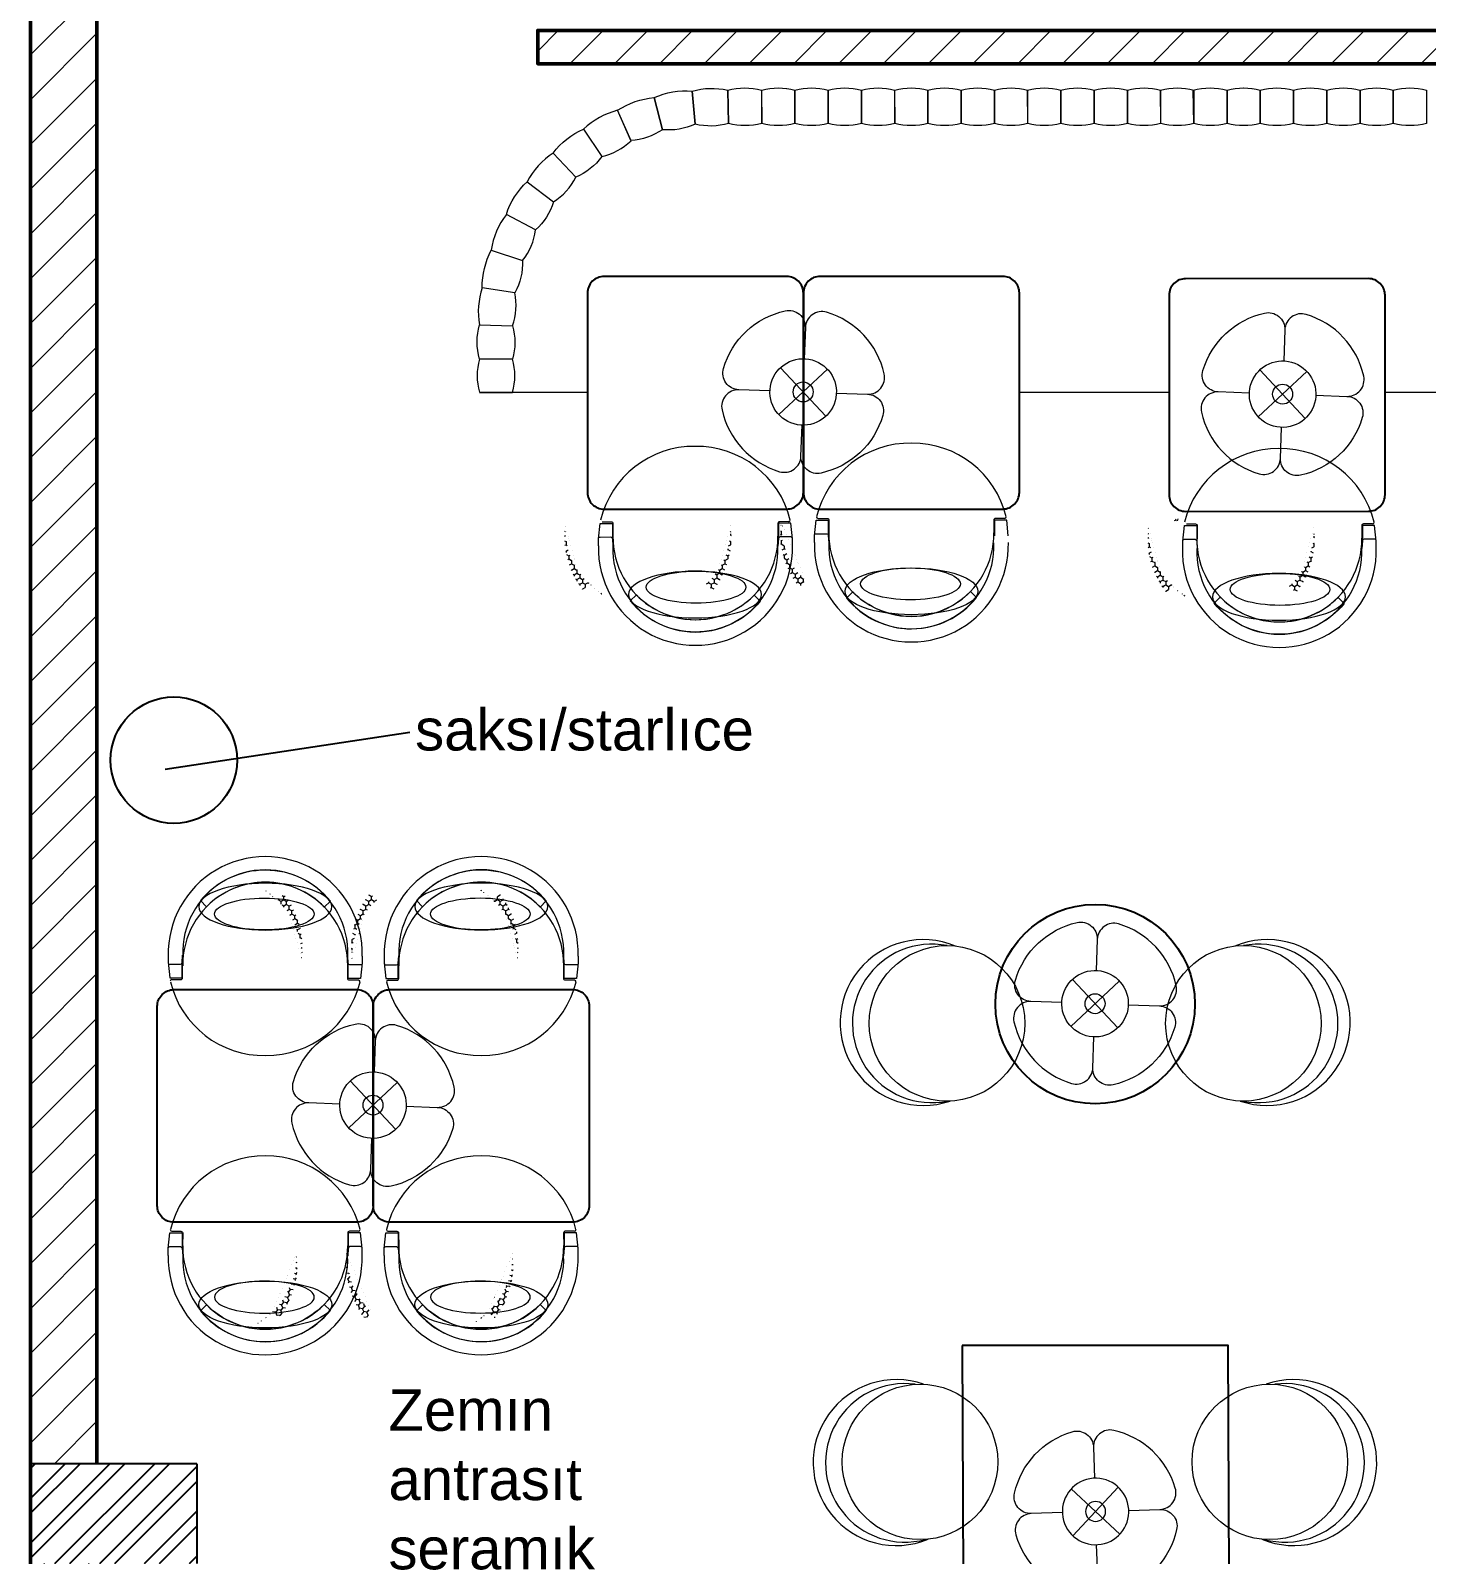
# Model space of a CAD drawing. Header units: centimetres. Extents: x 10937 to 11577, y 1766 to 4345.
# Drawn here: x 10937.3 to 11357.1, y 2922.8 to 3381.3 of the extents above; entities that cross this region are included whole.
import ezdxf

# ---------------------------------------------------------------- set-up
doc = ezdxf.new("R2010")
doc.units = ezdxf.units.CM
for name, color, linetype, lineweight in [('Sebe - Aydınlatma', 240, 'Continuous', 18), ('Sebe - Duvar', 5, 'Continuous', 50), ('Sebe - Kolon', 153, 'Continuous', 25), ('Sebe - Mobilya', 11, 'Continuous', 25), ('Sebe - Mobilya Alçak', 41, 'Continuous', 20), ('Sebe - Tefriş - ince', 9, 'Continuous', 0)]:
    doc.layers.add(name, color=color, linetype=linetype, lineweight=lineweight)
doc.styles.get("Standard").update_dxf_attribs({"font": 'arial.ttf'})
pattern_1 = [(190.7025717, (-56825.8389, 24546.2476), (-1.25070536, -1.075873992), [0.9525, -1.905]), (310.7025717, (-56825.8389, 24546.2476), (1.557086888, -0.545205619), [0.9525, -1.905]), (250.7025717, (-56825.8389, 24546.2476), (0.306381528, -1.62107961), [-1.905, 0.9525])]
pattern_2 = [(190.7025717, (-56793.9025, 24373.65146), (-1.25070536, -1.075873992), [0.9525, -1.905]), (310.7025717, (-56793.9025, 24373.65146), (1.557086888, -0.545205619), [0.9525, -1.905]), (250.7025717, (-56793.9025, 24373.65146), (0.306381528, -1.62107961), [-1.905, 0.9525])]
pattern_3 = [(190.7025717, (-67167.4584, 45181.077), (-1.25070536, -1.075873992), [0.9525, -1.905]), (310.7025717, (-67167.4584, 45181.077), (1.557086888, -0.545205619), [0.9525, -1.905]), (250.7025717, (-67167.4584, 45181.077), (0.306381528, -1.62107961), [-1.905, 0.9525])]
pattern_4 = [(190.7025717, (-66768.4518, 45271.50874), (-1.25070536, -1.075873992), [0.9525, -1.905]), (310.7025717, (-66768.4518, 45271.50874), (1.557086888, -0.545205619), [0.9525, -1.905]), (250.7025717, (-66768.4518, 45271.50874), (0.306381528, -1.62107961), [-1.905, 0.9525])]

# ---------------------------------------------------------------- blocks, each defined once
blk = doc.blocks.new('yelpazelamba')
at = {"layer": 'Sebe - Aydınlatma'}
for p, q in [((-4.11, -9.13, -0.8), (4.13, 9.09, -0.82)), ((9.12, -4.14, -0.8), (-9.1, 4.1, -0.82))]:
    blk.add_line(p, q, dxfattribs=at)
at = {"layer": 'Sebe - Aydınlatma', "extrusion": (-0.000278133, 0.000845623, 1), "elevation": -0.81}
for points in [[(9.36, 3.51), (18.13, 6.81, 0.490314), (20.45, 14.37, 0.272842), (-2.69, 24.83, 0.490314), (-6.83, 18.1), (-3.52, 9.34)], [(-9.35, -3.55), (-18.11, -6.85, -0.490314), (-24.85, -2.71, -0.272842), (-14.38, 20.42, -0.490314), (-6.83, 18.1), (-3.52, 9.34)], [(9.36, 3.51), (18.13, 6.81, -0.490314), (24.86, 2.67, -0.272842), (14.4, -20.46, -0.490314), (6.84, -18.14), (3.54, -9.38)], [(-9.35, -3.55), (-18.11, -6.85, 0.490314), (-20.44, -14.41, 0.272842), (2.7, -24.88, 0.490314), (6.84, -18.14), (3.54, -9.38)]]:
    blk.add_lwpolyline(points, format="xyb", dxfattribs=at)
at = {"layer": 'Sebe - Aydınlatma', "extrusion": (-0.000278133, 0.000845623, 1)}
blk.add_circle((0.01, -0.02, -0.81), 10, dxfattribs=at)
at = {"layer": 'Sebe - Aydınlatma'}
blk.add_circle((0.01, -0.02, -0.81), 3, dxfattribs=at)

msp = doc.modelspace()

# ---------------------------------------------------------------- hatches: boundary and pattern name
at = {"layer": 'Sebe - Kolon'}
h = msp.add_hatch(dxfattribs=at)
h.set_pattern_fill('ANSI32', color=256)
h.set_pattern_definition([(45, (1073.794, 0), (-6.735192, 6.735192), []), (45, (1078.284, 0), (-6.735192, 6.735192), [])])
h.paths.add_polyline_path([(11577.27, 1855.12), (11527.27, 1855.12), (11527.27, 1823.09), (11577.27, 1823.09)])
h.paths.add_polyline_path([(10987.27, 1833.09), (10987.27, 1843.09), (10987.27, 1855.12), (10937.27, 1855.12), (10937.27, 1823.09), (10987.27, 1823.09)])
h.paths.add_polyline_path([(10987.28, 2385.12), (10937.27, 2385.12), (10937.27, 2355.12), (10987.28, 2355.12)])
h.paths.add_polyline_path([(11577.27, 2386.15), (11527.27, 2386.15), (11527.27, 2356.15), (11577.27, 2356.15)])
h.paths.add_polyline_path([(11577.27, 2950.12), (11556.47, 2950.12), (11527.27, 2950.12), (11527.27, 2920.12), (11577.27, 2920.12)])
h.paths.add_polyline_path([(10987.27, 2950.12), (10937.27, 2950.12), (10937.27, 2920.12), (10987.27, 2920.12)])
h.paths.add_polyline_path([(10987.27, 3445.12), (10937.27, 3445.12), (10937.27, 3415.12), (10987.27, 3415.12)])
h.paths.add_polyline_path([(11577.27, 3628.36), (11527.27, 3628.36), (11527.27, 3608.36), (11577.27, 3608.36)])
h.paths.add_polyline_path([(10987.27, 3628.36), (10937.27, 3628.36), (10937.27, 3608.36), (10987.27, 3608.36)])
h.paths.add_polyline_path([(11577.27, 3975.12), (11527.27, 3975.12), (11527.27, 3965.12), (11527.27, 3945.21), (11557.27, 3945.21), (11577.27, 3945.12)])
h.paths.add_polyline_path([(11577.27, 4345.12), (11527.27, 4345.12), (11527.27, 4315.12), (11577.27, 4315.12)])
h.paths.add_polyline_path([(10987.27, 4345.12), (10957.27, 4345.12), (10937.27, 4345.12), (10937.27, 4315.12), (10987.27, 4315.12), (10987.27, 4325.12)])
h.paths.add_polyline_path([(10987.27, 3975.12), (10937.27, 3975.12), (10937.27, 3945.12), (10987.27, 3945.21)])
at = {"layer": 'Sebe - Mobilya Alçak', "ltscale": 0.1, "extrusion": (0.036454, -0.006886, 0.999312)}
h = msp.add_hatch(dxfattribs=at)
h.set_pattern_fill('HONEY', color=256, scale=0.3, angle=-169.2974, style=0)
h.set_pattern_definition(pattern_1)
edge = h.paths.add_edge_path()
edge.add_arc((5240.7, -10336.72), 24.72, 145.98, 159.2541, ccw=False)
edge.add_arc((5239.74, -10335.09), 23.02, 148.0078, 148.1017)
edge.add_arc((5249.25, -10341.02), 34.23, 148.1017, 157.6081)
edge.add_line((5217.6, -10327.98), (5217.58, -10327.97))
edge = h.paths.add_edge_path()
edge.add_line((5220.34, -10322.69), (5218.14, -10321.2))
edge.add_arc((5237.89, -10338.61), 26.33, 93.5504, 138.5839, ccw=False)
edge.add_arc((5239.74, -10335.09), 23.02, 98.6835, 147.4097)
h = msp.add_hatch(dxfattribs=at)
h.set_pattern_fill('HONEY', color=256, scale=0.3, angle=-169.2974, style=0)
h.set_pattern_definition(pattern_1)
edge = h.paths.add_edge_path()
edge.add_line((5225.24, -10359.61), (5226.78, -10357.35))
edge.add_arc((5240.44, -10338.82), 23.02, 233.5901, 282.7217)
edge.add_arc((5237.41, -10335.71), 26.82, 242.9943, 287.5789, ccw=False)
h = msp.add_hatch(dxfattribs=at)
h.set_pattern_fill('HONEY', color=256, scale=0.3, angle=-169.2974, style=0)
h.set_pattern_definition([(190.702572, (6060.76645, -13315.4013), (-1.25070536, -1.075874), [0.9525, -1.905]), (310.702572, (6060.76645, -13315.4013), (1.55708689, -0.54520562), [0.9525, -1.905]), (250.702572, (6060.76645, -13315.4013), (0.30638153, -1.6210796), [-1.905, 0.9525])])
edge = h.paths.add_edge_path()
edge.add_line((5231.01, -10384.96), (5233.27, -10386.5))
edge.add_arc((5252.75, -10398.77), 23.02, -261.3165, -212.1849, ccw=False)
edge.add_arc((5251.07, -10402.76), 26.82, -266.1738, -221.5892)
h = msp.add_hatch(dxfattribs=at)
h.set_pattern_fill('HONEY', color=256, scale=0.3, angle=-169.2974, style=0)
h.set_pattern_definition(pattern_2)
edge = h.paths.add_edge_path()
edge.add_arc((5272.63, -10509.32), 24.72, 145.98, 159.2541, ccw=False)
edge.add_arc((5271.67, -10507.69), 23.02, 148.0078, 148.1017)
edge.add_arc((5281.19, -10513.61), 34.23, 148.1017, 157.6081)
edge.add_line((5249.54, -10500.57), (5249.52, -10500.56))
edge = h.paths.add_edge_path()
edge.add_line((5252.27, -10495.29), (5250.08, -10493.79))
edge.add_arc((5269.83, -10511.21), 26.33, 93.5504, 138.5839, ccw=False)
edge.add_arc((5271.67, -10507.69), 23.02, 98.6835, 147.4097)
h = msp.add_hatch(dxfattribs=at)
h.set_pattern_fill('HONEY', color=256, scale=0.3, angle=-169.2974, style=0)
h.set_pattern_definition(pattern_2)
edge = h.paths.add_edge_path()
edge.add_line((5257.17, -10532.2), (5258.71, -10529.94))
edge.add_arc((5272.38, -10511.42), 23.02, 233.5901, 282.7217)
edge.add_arc((5269.35, -10508.31), 26.82, 242.9943, 287.5789, ccw=False)
at = {"layer": 'Sebe - Mobilya Alçak', "ltscale": 0.1, "extrusion": (-0.036454, 0.006886, 0.999312)}
h = msp.add_hatch(dxfattribs=at)
h.set_pattern_fill('HONEY', color=256, scale=0.3, angle=-169.2974, style=0)
h.set_pattern_definition(pattern_3)
edge = h.paths.add_edge_path()
edge.add_arc((-5088.85, 10234.24), 24.72, 145.98, 159.2541, ccw=False)
edge.add_arc((-5089.81, 10235.87), 23.02, 148.0078, 148.1017)
edge.add_arc((-5080.29, 10229.94), 34.23, 148.1017, 157.6081)
edge.add_line((-5111.95, 10242.98), (-5111.97, 10242.99))
edge = h.paths.add_edge_path()
edge.add_line((-5109.21, 10248.27), (-5111.4, 10249.76))
edge.add_arc((-5091.66, 10232.35), 26.33, 93.5504, 138.5839, ccw=False)
edge.add_arc((-5089.81, 10235.87), 23.02, 98.6835, 147.4097)
h = msp.add_hatch(dxfattribs=at)
h.set_pattern_fill('HONEY', color=256, scale=0.3, angle=-169.2974, style=0)
h.set_pattern_definition(pattern_3)
edge = h.paths.add_edge_path()
edge.add_line((-5116.38, 10275.22), (-5114.84, 10277.48))
edge.add_arc((-5101.18, 10296.01), 23.02, 233.5901, 282.7217)
edge.add_arc((-5104.21, 10299.12), 26.82, 242.9943, 287.5789, ccw=False)
h = msp.add_hatch(dxfattribs=at)
h.set_pattern_fill('HONEY', color=256, scale=0.3, angle=-169.2974, style=0)
h.set_pattern_definition(pattern_3)
edge = h.paths.add_edge_path()
edge.add_arc((-5100.92, 10298.11), 24.72, 145.98, 159.2541, ccw=False)
edge.add_arc((-5101.88, 10299.74), 23.02, 148.0078, 148.1017)
edge.add_arc((-5092.37, 10293.81), 34.23, 148.1017, 157.6081)
edge.add_line((-5124.02, 10306.85), (-5124.04, 10306.86))
edge = h.paths.add_edge_path()
edge.add_line((-5121.28, 10312.14), (-5123.47, 10313.63))
edge.add_arc((-5103.73, 10296.22), 26.33, 93.5504, 138.5839, ccw=False)
edge.add_arc((-5101.88, 10299.74), 23.02, 98.6835, 147.4097)
at = {"layer": 'Sebe - Mobilya Alçak', "ltscale": 0.1, "extrusion": (-0.036451, -0.006899, 0.999312)}
h = msp.add_hatch(dxfattribs=at)
h.set_pattern_fill('HONEY', color=256, scale=0.3, angle=-169.2974, style=0)
h.set_pattern_definition(pattern_4)
edge = h.paths.add_edge_path()
edge.add_arc((-916.41, 11368.91), 24.72, 380.7459, 394.02)
edge.add_arc((-915.45, 11370.54), 23.02, 391.8983, 391.9922, ccw=False)
edge.add_arc((-924.97, 11364.62), 34.23, 382.3919, 391.8983, ccw=False)
edge.add_line((-893.32, 11377.66), (-893.3, 11377.67))
edge = h.paths.add_edge_path()
edge.add_line((-896.06, 11382.94), (-893.86, 11384.44))
edge.add_arc((-913.61, 11367.02), 26.33, 401.4161, 446.4496)
edge.add_arc((-915.45, 11370.54), 23.02, 392.5903, 441.3165, ccw=False)
h = msp.add_hatch(dxfattribs=at)
h.set_pattern_fill('HONEY', color=256, scale=0.3, angle=-169.2974, style=0)
h.set_pattern_definition(pattern_4)
edge = h.paths.add_edge_path()
edge.add_line((-888.88, 11409.9), (-890.42, 11412.16))
edge.add_arc((-904.09, 11430.69), 23.02, 257.2783, 306.4099, ccw=False)
edge.add_arc((-901.06, 11433.79), 26.82, 252.4211, 297.0057)
h = msp.add_hatch(dxfattribs=at)
h.set_pattern_fill('HONEY', color=256, scale=0.3, angle=-169.2974, style=0)
h.set_pattern_definition(pattern_4)
edge = h.paths.add_edge_path()
edge.add_arc((-904.34, 11432.78), 24.72, 380.7459, 394.02)
edge.add_arc((-903.38, 11434.41), 23.02, 391.8983, 391.9922, ccw=False)
edge.add_arc((-912.9, 11428.49), 34.23, 382.3919, 391.8983, ccw=False)
edge.add_line((-881.25, 11441.53), (-881.23, 11441.54))
edge = h.paths.add_edge_path()
edge.add_line((-883.99, 11446.81), (-881.79, 11448.31))
edge.add_arc((-901.54, 11430.89), 26.33, 401.4161, 446.4496)
edge.add_arc((-903.38, 11434.41), 23.02, 392.5903, 441.3165, ccw=False)
at = {"layer": 'Sebe - Tefriş - ince'}
h = msp.add_hatch(dxfattribs=at)
h.set_pattern_fill('ANSI31', color=256, scale=3)
h.set_pattern_definition([(45, (1073.794, 0), (-6.735192, 6.735192), [])])
h.paths.add_polyline_path([(11557.27, 3628.36), (11577.27, 3628.36), (11577.27, 3945.12), (11557.27, 3945.12)])
h.paths.add_polyline_path([(11577.27, 3608.36), (11557.26, 3608.36), (11557.27, 3471.32), (11557.27, 3381.31), (11089.82, 3381.31), (11089.82, 3371.31), (11556.47, 3371.31), (11556.47, 2950.12), (11577.27, 2950.12)])
edge = h.paths.add_edge_path()
edge.add_line((11527.27, 3608.36), (11077.27, 3608.36))
edge.add_line((11077.27, 3608.36), (11077.27, 3628.36))
edge.add_line((11077.27, 3628.36), (11117.27, 3628.36))
edge.add_line((11117.27, 3628.36), (11117.27, 3708.36))
edge.add_line((11117.27, 3708.36), (11127.27, 3708.36))
edge.add_line((11127.27, 3708.36), (11127.27, 3628.36))
edge.add_line((11127.27, 3628.36), (11527.27, 3628.36))
edge.add_line((11527.27, 3628.36), (11527.27, 3608.36))
h = msp.add_hatch(dxfattribs=at)
h.set_pattern_fill('ANSI31', color=256, scale=3)
h.set_pattern_definition([(45, (11565.538, 2197.173), (-6.73519, 6.73519), [])])
h.paths.add_polyline_path([(11557.27, 1913.09), (11557.27, 1855.12), (11577.27, 1855.12), (11577.27, 2356.15), (11557.27, 2356.15)])
h.paths.add_polyline_path([(10937.27, 3445.12), (10957.27, 3445.12), (10957.27, 3608.36), (10952.21, 3608.36), (10937.27, 3608.36)])
h.paths.add_polyline_path([(10957.27, 3415.12), (10937.27, 3415.12), (10937.27, 2950.12), (10957.27, 2950.12)])
h.paths.add_polyline_path([(10957.65, 2920.12), (10937.27, 2920.12), (10937.27, 2385.12), (10957.65, 2385.12)])
h.paths.add_polyline_path([(10937.27, 1855.12), (10957.27, 1855.12), (10957.27, 1925.12), (10957.27, 2355.12), (10937.27, 2355.12)])
h.paths.add_polyline_path([(11577.27, 2920.12), (11557.27, 2920.12), (11557.27, 2386.15), (11577.27, 2386.15)])
h.paths.add_polyline_path([(11033.78, 2422.06), (11033.78, 2510.79), (11008.02, 2510.79), (11008.02, 2422.06)], flags=9)
h.paths.add_polyline_path([(11003.09, 1995.44), (11003.09, 2113.32), (10977.33, 2113.32), (10977.33, 1995.44)], flags=9)
h.paths.add_polyline_path([(11003.09, 2212.28), (11003.09, 2330.16), (10977.33, 2330.16), (10977.33, 2212.28)], flags=9)
h.paths.add_polyline_path([(11149.99, 2242.02), (11149.99, 2345.3), (11124.24, 2345.3), (11124.24, 2242.02)], flags=9)
h.paths.add_polyline_path([(11457.22, 3551.2), (11519.65, 3551.18), (11519.65, 3580.03), (11457.23, 3580.05)], flags=9)
h.paths.add_polyline_path([(11340.2, 3544), (11379.78, 3543.99), (11379.79, 3572.84), (11340.2, 3572.85)], flags=9)
h.paths.add_polyline_path([(11150.95, 3536.15), (11190.54, 3536.14), (11190.54, 3564.99), (11150.96, 3565)], flags=9)
h.paths.add_polyline_path([(11012.32, 3845.02), (11115.6, 3845.02), (11115.6, 3870.78), (11012.32, 3870.78)], flags=9)
h.paths.add_polyline_path([(11266.44, 3702.92), (11344.49, 3702.92), (11344.49, 3728.68), (11266.44, 3728.68)], flags=9)

# ---------------------------------------------------------------- linework, layer by layer
msp.add_line((10977.74, 3159.12, -0.08), (11051.35, 3170.22, -0.08))
msp.add_lwpolyline([(10957.27, 2950.12), (10957.27, 3415.12)])
for centre, radius in [((10980.37, 3161.78, -0.08), 19.01), ((11257.49, 3088.39, 0.13), 30)]:
    msp.add_circle(centre, radius)
at = {"layer": 'Sebe - Duvar'}
for p, q in [((10937.27, 1855.12), (10937.27, 4345.12)), ((11557.27, 3381.31, 0.88), (11089.82, 3381.31, 0.88)), ((11089.82, 3381.31, 0.88), (11089.82, 3371.31, 0.88)), ((11556.47, 3371.31, 0.83), (11089.82, 3371.31, 0.83))]:
    msp.add_line(p, q, dxfattribs=at)
for points in [[(11577.27, 3608.36), (11557.26, 3608.36), (11557.27, 3471.32), (11557.27, 3471.32), (11557.27, 3471.32), (11557.27, 3381.31), (11557.27, 3381.31), (11089.82, 3381.31), (11089.82, 3371.31), (11556.47, 3371.31), (11556.47, 2950.12), (11577.27, 2950.12), (11577.27, 3608.36)], [(10957.27, 3415.12), (10957.27, 2950.12)]]:
    msp.add_lwpolyline(points, dxfattribs=at)
at = {"layer": 'Sebe - Kolon'}
msp.add_line((10987.27, 2950.12), (10987.27, 2920.12), dxfattribs=at)
msp.add_lwpolyline([(10987.27, 2950.12), (10937.27, 2950.12)], dxfattribs=at)
at = {"layer": 'Sebe - Mobilya', "ltscale": 0.1, "extrusion": (0.036454, -0.006886, 0.999312)}
for points, elevation in [([(5243.17, -10308.38), (5253.39, -10362.42, 0.414214), (5259.23, -10366.41), (5318.18, -10355.26, 0.414214), (5322.17, -10349.42), (5311.95, -10295.38, 0.414214), (5306.11, -10291.39), (5247.16, -10302.54, 0.414214)], 391.91), ([(5255.24, -10372.25), (5265.46, -10426.29, 0.414214), (5271.3, -10430.28), (5330.25, -10419.13, 0.414214), (5334.24, -10413.29), (5324.03, -10359.25, 0.414214), (5318.18, -10355.26), (5259.23, -10366.41, 0.414214)], 391.91), ([(5274.98, -10480.3), (5285.2, -10534.35, 0.414214), (5291.04, -10538.33), (5349.99, -10527.19, 0.414214), (5353.98, -10521.35), (5343.76, -10467.3, 0.414214), (5337.92, -10463.32), (5278.97, -10474.46, 0.414214)], 397.52)]:
    msp.add_lwpolyline(points, format="xyb", close=True, dxfattribs=dict(at, elevation=elevation))
at = {"layer": 'Sebe - Mobilya', "ltscale": 0.1, "extrusion": (-0.036454, 0.006886, 0.999312), "elevation": -382.83}
for points in [[(-5077.11, 10208.36), (-5087.33, 10262.4, -0.414214), (-5083.34, 10268.24), (-5024.38, 10279.39, -0.414214), (-5018.54, 10275.4), (-5008.33, 10221.36, -0.414214), (-5012.31, 10215.52), (-5071.27, 10204.37, -0.414214)], [(-5089.18, 10272.23), (-5099.4, 10326.27, -0.414214), (-5095.41, 10332.11), (-5036.46, 10343.26, -0.414214), (-5030.61, 10339.27), (-5020.4, 10285.23, -0.414214), (-5024.38, 10279.39), (-5083.34, 10268.24, -0.414214)]]:
    msp.add_lwpolyline(points, format="xyb", close=True, dxfattribs=at)
at = {"layer": 'Sebe - Mobilya', "extrusion": (-0.000448001, 0.03646, 0.999335), "elevation": 101.11}
msp.add_lwpolyline([(-11253.34, -2845.8), (-11250.88, -2543.39), (-11330.88, -2543.39), (-11333.33, -2844.82)], close=True, dxfattribs=at)
at = {"layer": 'Sebe - Mobilya Alçak', "ltscale": 0.1, "extrusion": (0.036454, -0.006886, 0.999312)}
for p, q in [((11167.18, 3363.35, 4.92), (11167.18, 3353.35, 4.85)), ((11257.18, 3363.35, 4.68), (11257.18, 3353.35, 4.61)), ((11307.15, 3363.35, 4.21), (11307.15, 3353.35, 4.14))]:
    msp.add_line(p, q, dxfattribs=at)
at = {"layer": 'Sebe - Mobilya Alçak'}
for p, q in [((11072.29, 3272.45, 4.9), (11104.74, 3272.45, 4.9)), ((11234.65, 3272.45, 4.9), (11279.67, 3272.45, 4.9)), ((11344.62, 3272.45, 4.9), (11389.61, 3272.45, 4.9))]:
    msp.add_line(p, q, dxfattribs=at)
at = {"layer": 'Sebe - Mobilya Alçak', "extrusion": (0.002649, -0.002144, 0.999994)}
for points, elevation in [([(11124.8, 3361.18), (11127.26, 3351.52, -0.133849), (11117.82, 3348.24), (11113.79, 3357.35, -0.127761), (11124.8, 3361.18, -1)], 27.25), ([(11136.19, 3363.12), (11137.12, 3353.19, -0.133849), (11127.26, 3351.53), (11124.8, 3361.18, -0.127872), (11136.19, 3363.12, -1)], 27.25), ([(11146.91, 3363.41), (11147.13, 3353.41, -0.133849), (11137.13, 3353.19), (11136.19, 3363.12, -0.129952), (11146.91, 3363.41, -1)], 27.25), ([(11157.12, 3363.41), (11157.13, 3353.41, -0.133849), (11147.13, 3353.41), (11146.91, 3363.41, -0.131126), (11157.12, 3363.41, -1)], 26.91), ([(11167.12, 3363.41), (11167.13, 3353.41, -0.133849), (11157.13, 3353.41), (11157.13, 3363.41, -0.133794), (11167.12, 3363.41, -1)], 26.91), ([(11167.13, 3363.41), (11167.13, 3353.41, -0.133849), (11157.14, 3353.41), (11157.14, 3363.41, -0.133794), (11167.13, 3363.41, -1)], 26.91), ([(11177.12, 3363.41), (11177.13, 3353.41, -0.133849), (11167.13, 3353.41), (11167.13, 3363.41, -0.133794), (11177.12, 3363.41, -1)], 26.91), ([(11187.12, 3363.41), (11187.13, 3353.41, -0.133849), (11177.13, 3353.41), (11177.13, 3363.41, -0.133794), (11187.12, 3363.41, -1)], 26.91), ([(11197.12, 3363.41), (11197.13, 3353.41, -0.133849), (11187.13, 3353.41), (11187.13, 3363.41, -0.133794), (11197.12, 3363.41, -1)], 26.91), ([(11207.13, 3363.41), (11207.13, 3353.42, -0.133849), (11197.14, 3353.41), (11197.14, 3363.41, -0.133794), (11207.13, 3363.41, -1)], 26.91), ([(11217.12, 3363.41), (11217.12, 3353.42, -0.133849), (11207.13, 3353.41), (11207.12, 3363.41, -0.133794), (11217.12, 3363.41, -1)], 26.91), ([(11227.12, 3363.41), (11227.12, 3353.42, -0.133849), (11217.13, 3353.41), (11217.12, 3363.41, -0.133794), (11227.12, 3363.42, -1)], 26.91), ([(11237.12, 3363.41), (11237.12, 3353.42, -0.133849), (11227.13, 3353.42), (11227.12, 3363.42, -0.133794), (11237.12, 3363.42, -1)], 26.91), ([(11247.12, 3363.42), (11247.12, 3353.42, -0.133849), (11237.13, 3353.42), (11237.12, 3363.42, -0.133794), (11247.12, 3363.42, -1)], 26.91), ([(11257.12, 3363.42), (11257.13, 3353.42, -0.133849), (11247.13, 3353.42), (11247.13, 3363.42, -0.133794), (11257.12, 3363.42, -1)], 26.91), ([(11267.12, 3363.42), (11267.12, 3353.42, -0.133849), (11257.13, 3353.42), (11257.12, 3363.42, -0.133794), (11267.12, 3363.42, -1)], 26.91), ([(11277.12, 3363.42), (11277.12, 3353.42, -0.133849), (11267.13, 3353.42), (11267.12, 3363.42, -0.133794), (11277.12, 3363.42, -1)], 26.91), ([(11287.12, 3363.42), (11287.12, 3353.42, -0.133849), (11277.13, 3353.42), (11277.12, 3363.42, -0.133794), (11287.12, 3363.42, -1)], 26.91), ([(11297.09, 3363.41), (11297.09, 3353.41, -0.133849), (11287.1, 3353.41), (11286.87, 3363.41, -0.131126), (11297.08, 3363.41, -1)], 26.57), ([(11307.09, 3363.41), (11307.09, 3353.41, -0.133849), (11297.1, 3353.41), (11297.09, 3363.41, -0.133794), (11307.08, 3363.41, -1)], 26.57), ([(11307.09, 3363.41), (11307.1, 3353.41, -0.133849), (11297.1, 3353.41), (11297.1, 3363.41, -0.133794), (11307.09, 3363.41, -1)], 26.57), ([(11317.09, 3363.41), (11317.09, 3353.41, -0.133849), (11307.1, 3353.41), (11307.09, 3363.41, -0.133794), (11317.08, 3363.41, -1)], 26.57), ([(11327.09, 3363.41), (11327.09, 3353.41, -0.133849), (11317.1, 3353.41), (11317.09, 3363.41, -0.133794), (11327.08, 3363.41, -1)], 26.57), ([(11337.09, 3363.41), (11337.09, 3353.41, -0.133849), (11327.1, 3353.41), (11327.09, 3363.41, -0.133794), (11337.08, 3363.41, -1)], 26.57), ([(11347.09, 3363.41), (11347.1, 3353.41, -0.133849), (11337.1, 3353.41), (11337.1, 3363.41, -0.133794), (11347.09, 3363.41, -1)], 26.57), ([(11357.08, 3363.41), (11357.08, 3353.42, -0.133849), (11347.09, 3353.41), (11347.09, 3363.41, -0.133794), (11357.08, 3363.41, -1)], 26.57), ([(11103.55, 3351.73), (11109.06, 3343.43, 0.133849), (11117.83, 3348.22), (11113.79, 3357.35, 0.126736), (11103.55, 3351.73, 1)], 27.25), ([(11103.55, 3351.73), (11109.06, 3343.43, -0.133849), (11101.23, 3337.22), (11094.42, 3344.5, -0.127554), (11103.55, 3351.73, -1)], 27.25), ([(11086.59, 3335.86), (11094.51, 3329.82, 0.133849), (11101.23, 3337.22), (11094.42, 3344.5, 0.127587), (11086.59, 3335.86, 1)], 27.25), ([(11086.59, 3335.86), (11094.51, 3329.82, -0.133849), (11089.15, 3321.38), (11080.33, 3326.03, -0.127573), (11086.59, 3335.86, -1)], 27.25), ([(11075.76, 3315.32), (11085.22, 3312.19, 0.133849), (11089.15, 3321.38), (11080.33, 3326.03, 0.121077), (11075.76, 3315.32, 1)], 27.25), ([(11075.76, 3315.32), (11085.22, 3312.19, -0.133849), (11082.9, 3302.47), (11073.05, 3303.98, -0.114681), (11075.76, 3315.31, -1)], 27.25), ([(11072.24, 3292.84), (11082.21, 3292.5, 0.133849), (11082.9, 3302.47), (11073.05, 3303.98, 0.121676), (11072.24, 3292.84, 1)], 27.25), ([(11072.24, 3292.84), (11082.23, 3292.5, -0.133849), (11082.23, 3282.51), (11072.23, 3282.51, -0.129789), (11072.24, 3292.84, -1)], 27.25), ([(11072.23, 3272.51), (11082.23, 3272.51, 0.133849), (11082.23, 3282.51), (11072.23, 3282.51, 0.133794), (11072.23, 3272.52, 1)], 27.25)]:
    msp.add_lwpolyline(points, format="xyb", dxfattribs=dict(at, elevation=elevation))
at = {"layer": 'Sebe - Mobilya Alçak', "ltscale": 0.1, "extrusion": (0.036454, -0.006886, 0.999312)}
for points, elevation in [([(5234.03, -10308.4), (5238.74, -10308.02), (5239.43, -10311.65), (5234.81, -10312.52)], 391.91), ([(5244.87, -10365.76), (5249.4, -10364.39), (5248.71, -10360.76), (5244.09, -10361.63)], 391.91), ([(5247.05, -10372.07), (5251.76, -10371.69), (5252.44, -10375.32), (5247.82, -10376.2)], 391.91), ([(5257.89, -10429.43), (5262.41, -10428.07), (5261.73, -10424.43), (5257.11, -10425.31)], 391.91), ([(5265.99, -10481.13), (5270.7, -10480.75), (5271.39, -10484.38), (5266.77, -10485.25)], 397.55), ([(5276.81, -10538.35), (5281.33, -10536.99), (5280.65, -10533.35), (5276.03, -10534.23)], 397.55)]:
    msp.add_lwpolyline(points, dxfattribs=dict(at, elevation=elevation))
for points, elevation in [([(5239.35, -10308.55), (5239.86, -10311.22, -0.414214), (5239.46, -10311.81), (5235.57, -10312.54)], 391.91), ([(5249.77, -10363.67), (5249.26, -10361, 0.414214), (5248.68, -10360.6), (5244.79, -10361.34)], 391.91), ([(5252.37, -10372.22), (5252.87, -10374.9, -0.414214), (5252.47, -10375.48), (5248.59, -10376.22)], 391.91), ([(5262.79, -10427.35), (5262.28, -10424.67, 0.414214), (5261.7, -10424.28), (5257.81, -10425.01)], 391.91), ([(5271.31, -10481.28), (5271.82, -10483.95, -0.414214), (5271.42, -10484.54), (5267.53, -10485.27)], 397.55), ([(5281.71, -10536.27), (5281.2, -10533.6, 0.414214), (5280.62, -10533.2), (5276.73, -10533.93)], 397.55), ([(5232.01, -10308.78), (5234.13, -10308.38, -0.414214), (5234.71, -10308.78), (5235.31, -10311.92, -0.407451), (5234.92, -10312.5), (5232.71, -10313.09)], 391.91), ([(5242.85, -10366.14), (5244.97, -10365.74, 0.414214), (5245.37, -10365.15), (5244.77, -10362.01, 0.407451), (5244.2, -10361.61), (5241.93, -10361.87)], 391.91), ([(5245.02, -10372.45), (5247.14, -10372.05, -0.414214), (5247.73, -10372.45), (5248.32, -10375.6, -0.407451), (5247.93, -10376.18), (5245.73, -10376.76)], 391.91), ([(5263.97, -10481.51), (5266.09, -10481.11, -0.414214), (5266.67, -10481.51), (5267.27, -10484.65, -0.407451), (5266.88, -10485.23), (5264.67, -10485.82)], 397.55), ([(5274.78, -10538.73), (5276.9, -10538.33, 0.414214), (5277.3, -10537.75), (5276.71, -10534.61, 0.407451), (5276.14, -10534.21), (5273.87, -10534.46)], 397.55), ([(5217.51, -10321.28), (5219.64, -10322.73, 0.419586), (5226.11, -10357.57), (5224.65, -10359.72, -0.476793), (5217.51, -10321.28, -1.912394)], 391.91), ([(5237.81, -10423.47), (5239.26, -10421.34, -0.419586), (5232.57, -10386.54), (5230.42, -10385.08, 0.476793), (5237.81, -10423.47, 1.912394)], 391.91), ([(5249.45, -10493.87), (5251.58, -10495.33, 0.419586), (5258.05, -10530.17), (5256.58, -10532.31, -0.476793), (5249.45, -10493.87, -1.912394)], 397.55)]:
    msp.add_lwpolyline(points, format="xyb", dxfattribs=dict(at, elevation=elevation))
at = {"layer": 'Sebe - Mobilya Alçak', "ltscale": 0.1, "extrusion": (-0.036454, 0.006886, 0.999312)}
for points, elevation in [([(-5112.04, 10249.68), (-5109.91, 10248.23, 0.419586), (-5103.44, 10213.39), (-5104.9, 10211.24, -0.476793), (-5112.04, 10249.68, -1.912394)], -382.83), ([(-5124.11, 10313.55), (-5121.98, 10312.1, 0.419586), (-5115.51, 10277.26), (-5116.97, 10275.11, -0.476793), (-5124.11, 10313.55, -1.912394)], -382.83), ([(-5097.54, 10262.18), (-5095.42, 10262.58, -0.414214), (-5094.84, 10262.18), (-5094.24, 10259.04, -0.407451), (-5094.63, 10258.46), (-5096.84, 10257.87)], -382.83), ([(-5090.2, 10262.41), (-5089.69, 10259.74, -0.414214), (-5090.09, 10259.15), (-5093.98, 10258.42)], -382.83), ([(-5098.77, 10268.69), (-5096.65, 10269.09, 0.414214), (-5096.25, 10269.68), (-5096.85, 10272.82, 0.407451), (-5097.42, 10273.22), (-5099.69, 10272.96)], -382.83), ([(-5091.85, 10271.16), (-5092.36, 10273.83, 0.414214), (-5092.94, 10274.23), (-5096.83, 10273.49)], -382.83), ([(-5109.6, 10325.96), (-5107.48, 10326.37, -0.414214), (-5106.89, 10325.97), (-5106.3, 10322.82, -0.407451), (-5106.69, 10322.24), (-5108.89, 10321.65)], -385.2), ([(-5102.25, 10326.2), (-5101.75, 10323.52, -0.414214), (-5102.15, 10322.94), (-5106.03, 10322.2)], -385.2)]:
    msp.add_lwpolyline(points, format="xyb", dxfattribs=dict(at, elevation=elevation))
at = {"layer": 'Sebe - Mobilya Alçak', "ltscale": 0.1, "extrusion": (0.036454, 0.006886, 0.999312), "elevation": 417.6}
for points in [[(1011.36, -11356.16), (1009.24, -11355.76, 0.414214), (1008.65, -11356.16), (1008.06, -11359.3, 0.407451), (1008.45, -11359.88), (1010.65, -11360.47)], [(1004.01, -11355.93), (1003.51, -11358.6, 0.414214), (1003.91, -11359.18), (1007.79, -11359.92)]]:
    msp.add_lwpolyline(points, format="xyb", dxfattribs=at)
msp.add_lwpolyline([(1009.34, -11355.78), (1004.62, -11355.39), (1003.94, -11359.03), (1008.56, -11359.9)], dxfattribs=at)
at = {"layer": 'Sebe - Mobilya Alçak', "ltscale": 0.1, "extrusion": (-0.036454, 0.006886, 0.999312)}
for points, elevation in [([(-5095.52, 10262.56), (-5090.81, 10262.94), (-5090.12, 10259.31), (-5094.74, 10258.44)], -382.83), ([(-5096.75, 10269.07), (-5092.22, 10270.44), (-5092.91, 10274.07), (-5097.53, 10273.2)], -382.83), ([(-5107.58, 10326.35), (-5102.86, 10326.73), (-5102.18, 10323.09), (-5106.8, 10322.22)], -385.2)]:
    msp.add_lwpolyline(points, dxfattribs=dict(at, elevation=elevation))
at = {"layer": 'Sebe - Mobilya Alçak', "ltscale": 0.1, "extrusion": (0.036456, -0.006872, 0.999312), "elevation": 375.56}
msp.add_lwpolyline([(4996.35, -10223.32), (5001.06, -10222.94), (5001.75, -10226.57), (4997.13, -10227.45)], dxfattribs=at)
for points in [[(5001.67, -10223.47), (5002.18, -10226.14, -0.414214), (5001.78, -10226.73), (4997.89, -10227.46)], [(4994.33, -10223.7), (4996.45, -10223.3, -0.414214), (4997.03, -10223.7), (4997.63, -10226.84, -0.407451), (4997.24, -10227.42), (4995.03, -10228.01)]]:
    msp.add_lwpolyline(points, format="xyb", dxfattribs=at)
at = {"layer": 'Sebe - Mobilya Alçak', "ltscale": 0.1, "extrusion": (-0.036451, -0.006899, 0.999312)}
for points, elevation in [([(-915.07, 11397.09), (-915.57, 11394.41, 0.414214), (-915.18, 11393.83), (-911.29, 11393.09)], -424.96), ([(-913.42, 11405.83), (-912.91, 11408.5, -0.414214), (-912.33, 11408.9), (-908.44, 11408.17)], -424.96), ([(-903.01, 11460.87), (-903.52, 11458.2, 0.414214), (-903.12, 11457.61), (-899.23, 11456.88)], -427.32), ([(-907.73, 11396.86), (-909.84, 11397.26, 0.414214), (-910.43, 11396.86), (-911.02, 11393.71, 0.407451), (-910.64, 11393.13), (-908.43, 11392.55)], -424.96), ([(-906.49, 11403.37), (-908.61, 11403.77, -0.414214), (-909.01, 11404.35), (-908.42, 11407.49, -0.407451), (-907.85, 11407.89), (-905.58, 11407.64)], -424.96), ([(-895.67, 11460.64), (-897.79, 11461.04, 0.414214), (-898.37, 11460.64), (-898.97, 11457.5, 0.407451), (-898.58, 11456.92), (-896.37, 11456.33)], -427.32), ([(-893.23, 11384.36), (-895.36, 11382.9, -0.419586), (-901.83, 11348.06), (-900.36, 11345.92, 0.476793), (-893.23, 11384.36, 1.912394)], -424.96), ([(-881.16, 11448.23), (-883.29, 11446.77, -0.419586), (-889.76, 11411.93), (-888.29, 11409.79, 0.476793), (-881.16, 11448.23, 1.912394)], -424.96)]:
    msp.add_lwpolyline(points, format="xyb", dxfattribs=dict(at, elevation=elevation))
for points, elevation in [([(-909.75, 11397.24), (-914.46, 11397.62), (-915.15, 11393.99), (-910.53, 11393.11)], -424.96), ([(-908.52, 11403.75), (-913.04, 11405.11), (-912.36, 11408.75), (-907.74, 11407.87)], -424.96), ([(-897.69, 11461.02), (-902.4, 11461.4), (-903.09, 11457.77), (-898.47, 11456.9)], -427.32)]:
    msp.add_lwpolyline(points, dxfattribs=dict(at, elevation=elevation))
at = {"layer": 'Sebe - Mobilya Alçak', "ltscale": 2}
for centre in [(11212.91, 3082.61, -19.89), (11212.91, 3082.61, -19.89), (11302.06, 3082.61, -19.89), (11302.06, 3082.61, -19.89), (11204.8, 2950.67, -1.45), (11204.8, 2950.67, -1.45), (11310.02, 2950.67, -1.45), (11310.02, 2950.67, -1.45)]:
    msp.add_circle(centre, 23.39, dxfattribs=at)
at = {"layer": 'Sebe - Mobilya Alçak', "ltscale": 0.1, "extrusion": (0.036454, -0.006886, 0.999312)}
for centre, radius, start, end in [((5238.24, -10336.96, 391.91), 29.03, 10.2668, 87.0127), ((5238.35, -10337.62, 391.91), 29.04, 294.4065, 11.5722), ((5251.25, -10400.65, 391.91), 29.04, 9.833, 86.9987), ((5251.38, -10401.3, 391.91), 29.03, 294.3924, 11.1384), ((5270.17, -10509.56, 397.55), 29.03, 10.2668, 87.0127), ((5270.29, -10510.21, 397.55), 29.04, 294.4065, 11.5722), ((5250.25, -10363.58, 391.91), 0.495, 191.4713, 281.2953), ((5252.85, -10372.14, 391.91), 0.495, 100.1099, 189.9339), ((5263.27, -10427.25, 391.91), 0.495, 191.4713, 281.2953), ((5272.09, -10477.56, 393.01), 0.495, 191.4713, 281.2953), ((5272.22, -10478.23, 393.03), 0.495, 191.4713, 281.2953), ((5282.19, -10536.17, 397.55), 0.495, 191.4713, 281.2953), ((5239.98, -10336.98, 391.91), 24.83, 99.9648, 281.4404), ((5253, -10400.65, 391.91), 24.83, 99.9648, 281.4404), ((5271.92, -10509.57, 397.55), 24.83, 99.9648, 281.4404), ((5236.72, -10337.59, 391.91), 29.2, 99.2889, 282.1163), ((5236.34, -10337.66, 391.91), 24.84, 98.3953, 283.0099), ((5249.74, -10401.27, 391.91), 29.2, 99.2889, 282.1163), ((5249.36, -10401.34, 391.91), 24.84, 98.3953, 283.0099), ((5268.66, -10510.19, 397.55), 29.2, 99.2889, 282.1163), ((5268.28, -10510.26, 397.55), 24.84, 98.3953, 283.0099)]:
    msp.add_arc(centre, radius, start, end, dxfattribs=at)
at = {"layer": 'Sebe - Mobilya Alçak', "ltscale": 0.1, "extrusion": (-0.036454, 0.006886, 0.999312)}
for centre, radius, start, end in [((-5092.83, 10233.37, -382.83), 29.2, 99.2889, 282.1163), ((-5104.9, 10297.24, -382.83), 29.2, 99.2889, 282.1163), ((-5093.21, 10233.3, -382.83), 24.84, 98.3953, 283.0099), ((-5105.28, 10297.16, -382.83), 24.84, 98.3953, 283.0099), ((-5089.57, 10233.98, -382.83), 24.83, 99.9648, 281.4404), ((-5101.64, 10297.85, -382.83), 24.83, 99.9648, 281.4404), ((-5091.2, 10233.34, -382.83), 29.04, 294.4065, 11.5722), ((-5091.31, 10234, -382.83), 29.03, 10.2668, 87.0127), ((-5089.71, 10262.5, -382.83), 0.495, 100.1099, 189.9339), ((-5091.37, 10271.25, -382.83), 0.495, 191.4713, 281.2953), ((-5103.27, 10297.21, -382.83), 29.04, 294.4065, 11.5722), ((-5103.38, 10297.87, -382.83), 29.03, 10.2668, 87.0127), ((-5101.77, 10326.28, -385.2), 0.495, 100.1099, 189.9339)]:
    msp.add_arc(centre, radius, start, end, dxfattribs=at)
at = {"layer": 'Sebe - Mobilya Alçak', "ltscale": 2}
for centre, radius, start, end in [((11205.75, 3082.85, -19.89), 24.97, 67.0554, 289.0121), ((11205.75, 3082.85, -19.89), 24.97, 67.0554, 289.0121), ((11208.33, 3082.59), 23.85, 78.8968, 281.5304), ((11208.33, 3082.59), 23.85, 78.8968, 281.5304), ((11309.23, 3082.85, -19.89), 24.97, 250.9879, 112.9446), ((11309.23, 3082.85, -19.89), 24.97, 250.9879, 112.9446), ((11306.64, 3082.59), 23.85, 258.4696, 101.1032), ((11306.64, 3082.59), 23.85, 258.4696, 101.1032), ((11197.64, 2950.47, -1.45), 24.97, 70.6851, 292.6418), ((11197.64, 2950.47, -1.45), 24.97, 70.6851, 292.6418), ((11200.23, 2950.37, 18.45), 23.85, 82.5265, 285.1602), ((11200.23, 2950.37, 18.45), 23.85, 82.5265, 285.1602), ((11317.19, 2950.47, -1.45), 24.97, 247.3582, 109.3149), ((11317.19, 2950.47, -1.45), 24.97, 247.3582, 109.3149), ((11314.59, 2950.37, 18.45), 23.85, 254.8398, 97.4735), ((11314.59, 2950.37, 18.45), 23.85, 254.8398, 97.4735)]:
    msp.add_arc(centre, radius, start, end, dxfattribs=at)
at = {"layer": 'Sebe - Mobilya Alçak', "ltscale": 0.1, "extrusion": (0.036454, 0.006886, 0.999312)}
msp.add_arc((1003.53, -11355.84, 417.6), 0.495, 350.0661, 79.8901, dxfattribs=at)
at = {"layer": 'Sebe - Mobilya Alçak', "ltscale": 0.1, "extrusion": (-0.036451, -0.006899, 0.999312)}
for centre, radius, start, end in [((-914.07, 11368.02, -424.96), 29.04, 168.4278, 245.5935), ((-913.96, 11368.67, -424.96), 29.03, 92.9873, 169.7332), ((-902, 11431.89, -424.96), 29.04, 168.4278, 245.5935), ((-901.89, 11432.54, -424.96), 29.03, 92.9873, 169.7332), ((-915.56, 11397.17, -424.96), 0.495, 350.0661, 79.8901), ((-913.9, 11405.93, -424.96), 0.495, 258.7047, 348.5287), ((-903.5, 11460.96, -427.32), 0.495, 350.0661, 79.8901), ((-912.44, 11368.04, -424.96), 29.2, 257.8837, 80.7111), ((-912.06, 11367.97, -424.96), 24.84, 256.9901, 81.6047), ((-915.7, 11368.66, -424.96), 24.83, 258.5596, 80.0352), ((-900.37, 11431.91, -424.96), 29.2, 257.8837, 80.7111), ((-899.99, 11431.84, -424.96), 24.84, 256.9901, 81.6047), ((-903.63, 11432.53, -424.96), 24.83, 258.5596, 80.0352)]:
    msp.add_arc(centre, radius, start, end, dxfattribs=at)
at = {"layer": 'Sebe - Mobilya Alçak', "ltscale": 0.1, "extrusion": (0.036456, -0.006872, 0.999312)}
msp.add_arc((5002.16, -10223.38, 375.56), 0.495, 100.1099, 189.9339, dxfattribs=at)
at = {"layer": 'Sebe - Mobilya Alçak', "ltscale": 0.1, "extrusion": (-0.036454, 0.006886, -0.999312)}
for centre in [(11137.15, 3211.6, 8.04), (11312.76, 3210.93, 7.27)]:
    msp.add_ellipse(centre, major_axis=(-19.99, 0, 0.73), ratio=0.351649, dxfattribs=at)
at = {"layer": 'Sebe - Mobilya Alçak', "ltscale": 0.1, "extrusion": (0.036454, -0.006886, 0.999312)}
for centre, major_axis, ratio in [((11202.23, 3212.58, 5.67), (19.99, 0, -0.73), 0.351649), ((11201.94, 3214.81, 5.7), (14.99, 0, -0.55), 0.320497)]:
    msp.add_ellipse(centre, major_axis=major_axis, ratio=ratio, dxfattribs=at)
at = {"layer": 'Sebe - Mobilya Alçak', "ltscale": 0.1, "extrusion": (-0.036454, 0.006886, -0.999312)}
for centre in [(11137.45, 3213.83, 8.05), (11313.06, 3213.16, 7.27)]:
    msp.add_ellipse(centre, major_axis=(14.99, 0, -0.55), ratio=0.320497, start_param=3.141593, end_param=9.424778, dxfattribs=at)
at = {"layer": 'Sebe - Mobilya Alçak', "ltscale": 0.1, "extrusion": (0.036454, -0.006886, -0.999312)}
for centre in [(11007.91, 3117.72, -3.02), (11072.87, 3117.74, -0.65)]:
    msp.add_ellipse(centre, major_axis=(19.99, 0, 0.73), ratio=0.351649, dxfattribs=at)
for centre in [(11007.61, 3115.5, -3.02), (11072.57, 3115.51, -0.65)]:
    msp.add_ellipse(centre, major_axis=(-14.99, 0, -0.55), ratio=0.320497, start_param=3.141593, end_param=9.424778, dxfattribs=at)
at = {"layer": 'Sebe - Mobilya Alçak', "ltscale": 0.1, "extrusion": (-0.036451, -0.006899, 0.999312)}
for centre in [(11007.93, 2998.02, -3.02), (11072.89, 2998.02, -0.65)]:
    msp.add_ellipse(centre, major_axis=(19.99, 0, 0.73), ratio=0.351649, dxfattribs=at)
for centre in [(11007.63, 3000.24, -3.02), (11072.59, 3000.25, -0.65)]:
    msp.add_ellipse(centre, major_axis=(-14.99, 0, -0.55), ratio=0.320497, start_param=3.141593, end_param=9.424778, dxfattribs=at)

# ---------------------------------------------------------------- block references
at = {"layer": 'Sebe - Aydınlatma', "extrusion": (0.035573, -0.007116, 0.999342), "rotation": 258.6872228264293}
for p in [(5399.97, -10303.69, 382.13), (5427.61, -10445.15, 386.49)]:
    msp.add_blockref('yelpazelamba', p, dxfattribs=at)
at = {"layer": 'Sebe - Aydınlatma', "extrusion": (-0.035573, 0.007116, 0.999342), "rotation": 258.6872228264293}
for p in [(-5236.68, 10426.07, -377.54), (-5164.16, 10219.19, -371.59)]:
    msp.add_blockref('yelpazelamba', p, dxfattribs=at)
at = {"layer": 'Sebe - Aydınlatma', "extrusion": (-0.035587, -0.007047, 0.999342), "xscale": -1, "rotation": 101.3127771735708}
msp.add_blockref('yelpazelamba', (-693.07, 11605.9, -417.74), dxfattribs=at)

# ---------------------------------------------------------------- texts
at = {"char_height": 12.5, "attachment_point": 1}
for s, insert in [('saksı/starlıce ', (11052.95, 3177.2, -0.08)), ('Zemın antrasıt seramık  ', (11044.94, 2972.52))]:
    msp.add_mtext_dynamic_manual_height_columns(s, width=109.6657, gutter_width=12.5, heights=[0], dxfattribs=dict(at, insert=insert))

doc.saveas('drawing.dxf')
